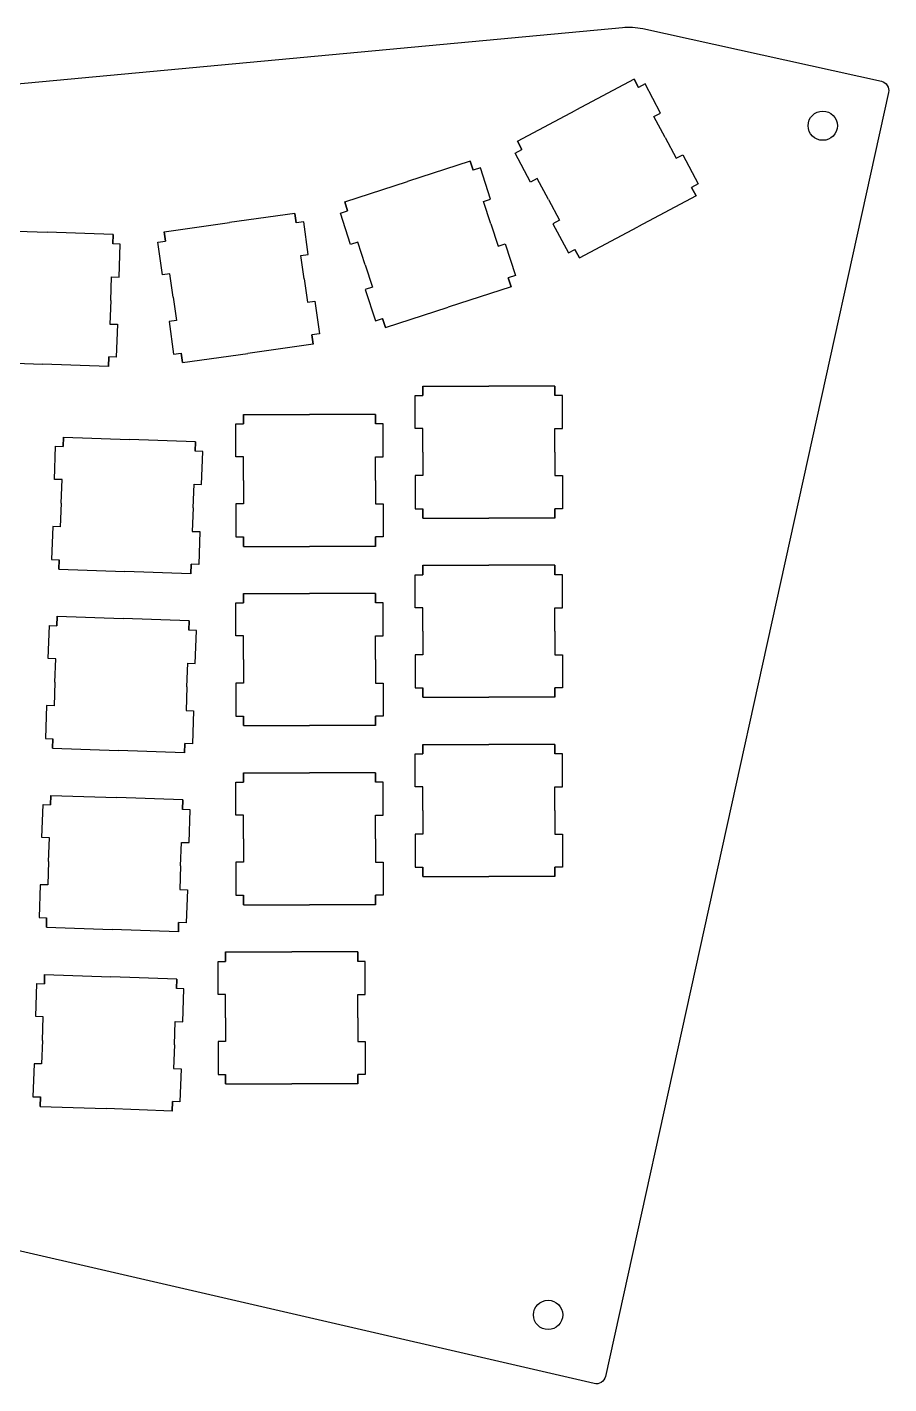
# Model space of a CAD drawing. Header units: millimetres. Extents: x -157 to 26, y -81 to 63.
# Drawn here: x -64.9 to 26.4, y -80.8 to 63.1 of the extents above; entities that cross this region are included whole.
import ezdxf

# ---------------------------------------------------------------- set-up
doc = ezdxf.new("R2010")
doc.units = ezdxf.units.MM
doc.layers.get('0').update_dxf_attribs({"linetype": 'CONTINUOUS'})

msp = doc.modelspace()

# ---------------------------------------------------------------- linework, layer by layer
for p, q in [((-0.61, 57.54), (-6.79, 54.26)), ((-0.61, 57.54), (-0.14, 56.66)), ((-0.14, 56.66), (-0.61, 57.54)), ((0.57, 57.04), (-0.14, 56.66)), ((2.21, 53.95), (0.57, 57.04)), ((-12.97, 50.97), (-6.79, 54.26)), ((1.5, 53.57), (2.21, 53.95)), ((2.68, 51.36), (1.5, 53.57)), ((-12.5, 50.09), (-12.97, 50.97)), ((-12.97, 50.97), (-12.5, 50.09)), ((2.68, 51.36), (3.85, 49.15)), ((-13.21, 49.71), (-12.5, 50.09)), ((-11.57, 46.62), (-13.21, 49.71)), ((3.85, 49.15), (4.56, 49.53)), ((4.56, 49.53), (6.2, 46.44)), ((-17.96, 48.85), (-24.62, 46.69)), ((-17.96, 48.85), (-17.65, 47.9)), ((-17.65, 47.9), (-17.96, 48.85)), ((-16.89, 48.15), (-17.65, 47.9)), ((-15.81, 44.82), (-16.89, 48.15)), ((-31.27, 44.53), (-24.62, 46.69)), ((-10.86, 47), (-11.57, 46.62)), ((-9.69, 44.79), (-10.86, 47)), ((6.2, 46.44), (5.49, 46.06)), ((5.96, 45.18), (5.49, 46.06)), ((5.49, 46.06), (5.96, 45.18)), ((-16.57, 44.57), (-15.81, 44.82)), ((-9.69, 44.79), (-8.51, 42.58)), ((5.96, 45.18), (-0.22, 41.9)), ((-36.55, 43.31), (-43.48, 42.33)), ((-36.55, 43.31), (-36.41, 42.32)), ((-36.41, 42.32), (-36.55, 43.31)), ((-31.72, 43.33), (-30.96, 43.58)), ((-30.64, 40), (-31.72, 43.33)), ((-30.96, 43.58), (-31.27, 44.53)), ((-31.27, 44.53), (-30.96, 43.58)), ((-15.79, 42.2), (-16.57, 44.57)), ((-50.41, 41.36), (-43.48, 42.33)), ((-35.62, 42.43), (-36.41, 42.32)), ((-35.13, 38.96), (-35.62, 42.43)), ((-15.79, 42.2), (-15.02, 39.82)), ((-8.51, 42.58), (-9.22, 42.21)), ((-9.22, 42.21), (-7.57, 39.12)), ((-6.4, 38.61), (-0.22, 41.9)), ((-69.82, 41.57), (-62.82, 41.32)), ((-55.82, 41.08), (-62.82, 41.32)), ((-55.86, 40.08), (-55.82, 41.08)), ((-55.82, 41.08), (-55.86, 40.08)), ((-51.07, 40.26), (-50.28, 40.37)), ((-50.28, 40.37), (-50.41, 41.36)), ((-50.41, 41.36), (-50.28, 40.37)), ((-55.06, 40.05), (-55.86, 40.08)), ((-55.18, 36.55), (-55.06, 40.05)), ((-50.58, 36.79), (-51.07, 40.26)), ((-35.92, 38.85), (-35.13, 38.96)), ((-35.58, 36.38), (-35.92, 38.85)), ((-29.88, 40.25), (-30.64, 40)), ((-29.11, 37.87), (-29.88, 40.25)), ((-15.02, 39.82), (-14.26, 40.07)), ((-14.26, 40.07), (-13.18, 36.74)), ((-7.57, 39.12), (-6.87, 39.49)), ((-6.4, 38.61), (-6.87, 39.49)), ((-6.87, 39.49), (-6.4, 38.61)), ((-29.11, 37.87), (-28.34, 35.49)), ((-56.07, 34.08), (-55.98, 36.58)), ((-55.98, 36.58), (-55.18, 36.55)), ((-49.79, 36.9), (-50.58, 36.79)), ((-49.44, 34.43), (-49.79, 36.9)), ((-35.58, 36.38), (-35.23, 33.9)), ((-13.18, 36.74), (-13.94, 36.49)), ((-13.63, 35.54), (-13.94, 36.49)), ((-13.94, 36.49), (-13.63, 35.54)), ((-28.34, 35.49), (-29.1, 35.25)), ((-29.1, 35.25), (-28.02, 31.92)), ((-13.63, 35.54), (-20.29, 33.38)), ((-56.07, 34.08), (-56.16, 31.58)), ((-49.44, 34.43), (-49.09, 31.95)), ((-35.23, 33.9), (-34.44, 34.01)), ((-34.44, 34.01), (-33.95, 30.55)), ((-26.95, 31.21), (-20.29, 33.38)), ((-49.09, 31.95), (-49.88, 31.84)), ((-49.88, 31.84), (-49.4, 28.38)), ((-28.02, 31.92), (-27.26, 32.16)), ((-26.95, 31.21), (-27.26, 32.16)), ((-27.26, 32.16), (-26.95, 31.21)), ((-56.16, 31.58), (-55.36, 31.56)), ((-55.36, 31.56), (-55.48, 28.06)), ((-33.95, 30.55), (-34.74, 30.44)), ((-34.6, 29.45), (-34.74, 30.44)), ((-34.74, 30.44), (-34.6, 29.45)), ((-34.6, 29.45), (-41.53, 28.47)), ((-70.3, 27.57), (-63.31, 27.33)), ((-56.28, 28.09), (-56.31, 27.09)), ((-56.31, 27.09), (-56.28, 28.09)), ((-55.48, 28.06), (-56.28, 28.09)), ((-49.4, 28.38), (-48.61, 28.49)), ((-48.47, 27.5), (-48.61, 28.49)), ((-48.61, 28.49), (-48.47, 27.5)), ((-48.47, 27.5), (-41.53, 28.47)), ((-56.31, 27.09), (-63.31, 27.33)), ((-23, 25), (-23, 24)), ((-23, 24), (-23, 25)), ((-23, 25), (-16, 25)), ((-9, 25), (-16, 25)), ((-9, 25), (-9, 24)), ((-9, 24), (-9, 25)), ((-23.8, 24), (-23, 24)), ((-23.8, 20.5), (-23.8, 24)), ((-8.2, 24), (-9, 24)), ((-8.2, 20.5), (-8.2, 24)), ((-42, 21), (-42, 22)), ((-42, 22), (-35, 22)), ((-42, 22), (-42, 21)), ((-42, 22), (-35, 22)), ((-42, 21), (-42, 22)), ((-42, 22), (-42, 21)), ((-42, 22), (-35, 22)), ((-42, 21), (-42, 22)), ((-42, 22), (-42, 21)), ((-42, 22), (-35, 22)), ((-42, 21), (-42, 22)), ((-42, 22), (-42, 21)), ((-28, 22), (-35, 22)), ((-28, 22), (-35, 22)), ((-28, 22), (-35, 22)), ((-28, 22), (-35, 22)), ((-28, 21), (-28, 22)), ((-28, 22), (-28, 21)), ((-28, 21), (-28, 22)), ((-28, 22), (-28, 21)), ((-28, 22), (-28, 21)), ((-28, 21), (-28, 22)), ((-28, 22), (-28, 21)), ((-28, 21), (-28, 22)), ((-42.8, 21), (-42, 21)), ((-42.8, 17.5), (-42.8, 21)), ((-42.8, 21), (-42, 21)), ((-42.8, 17.5), (-42.8, 21)), ((-42.8, 17.5), (-42.8, 21)), ((-42.8, 21), (-42, 21)), ((-42.8, 17.5), (-42.8, 21)), ((-42.8, 21), (-42, 21)), ((-27.2, 21), (-28, 21)), ((-27.2, 21), (-28, 21)), ((-27.2, 21), (-28, 21)), ((-27.2, 21), (-28, 21)), ((-27.2, 17.5), (-27.2, 21)), ((-27.2, 17.5), (-27.2, 21)), ((-27.2, 17.5), (-27.2, 21)), ((-27.2, 17.5), (-27.2, 21)), ((-23, 20.5), (-23.8, 20.5)), ((-23, 18), (-23, 20.5)), ((-9, 20.5), (-8.2, 20.5)), ((-9, 18), (-9, 20.5)), ((-61.11, 18.58), (-61.08, 19.58)), ((-61.08, 19.58), (-61.11, 18.58)), ((-61.08, 19.58), (-54.08, 19.33)), ((-47.09, 19.09), (-54.08, 19.33)), ((-47.09, 19.09), (-47.12, 18.09)), ((-47.12, 18.09), (-47.09, 19.09)), ((-62.03, 15.11), (-61.91, 18.61)), ((-61.91, 18.61), (-61.11, 18.58)), ((-46.32, 18.06), (-47.12, 18.09)), ((-46.44, 14.56), (-46.32, 18.06)), ((-42, 17.5), (-42.8, 17.5)), ((-42, 17.5), (-42.8, 17.5)), ((-42, 17.5), (-42.8, 17.5)), ((-42, 17.5), (-42.8, 17.5)), ((-42, 15), (-42, 17.5)), ((-42, 15), (-42, 17.5)), ((-42, 15), (-42, 17.5)), ((-42, 15), (-42, 17.5)), ((-28, 17.5), (-27.2, 17.5)), ((-28, 15), (-28, 17.5)), ((-28, 17.5), (-27.2, 17.5)), ((-28, 15), (-28, 17.5)), ((-28, 15), (-28, 17.5)), ((-28, 17.5), (-27.2, 17.5)), ((-28, 15), (-28, 17.5)), ((-28, 17.5), (-27.2, 17.5)), ((-23, 18), (-23, 15.5)), ((-9, 18), (-9, 15.5)), ((-61.23, 15.08), (-62.03, 15.11)), ((-61.32, 12.58), (-61.23, 15.08)), ((-47.33, 12.09), (-47.24, 14.59)), ((-47.24, 14.59), (-46.44, 14.56)), ((-42, 15), (-42, 12.5)), ((-42, 15), (-42, 12.5)), ((-42, 15), (-42, 12.5)), ((-42, 15), (-42, 12.5)), ((-28, 15), (-28, 12.5)), ((-28, 15), (-28, 12.5)), ((-28, 15), (-28, 12.5)), ((-28, 15), (-28, 12.5)), ((-23, 15.5), (-23.8, 15.5)), ((-23.8, 15.5), (-23.8, 12)), ((-9, 15.5), (-8.2, 15.5)), ((-8.2, 15.5), (-8.2, 12)), ((-61.32, 12.58), (-61.41, 10.08)), ((-47.33, 12.09), (-47.42, 9.59)), ((-42.8, 12.5), (-42.8, 9)), ((-42, 12.5), (-42.8, 12.5)), ((-42.8, 12.5), (-42.8, 9)), ((-42, 12.5), (-42.8, 12.5)), ((-42.8, 12.5), (-42.8, 9)), ((-42, 12.5), (-42.8, 12.5)), ((-42.8, 12.5), (-42.8, 9)), ((-42, 12.5), (-42.8, 12.5)), ((-28, 12.5), (-27.2, 12.5)), ((-28, 12.5), (-27.2, 12.5)), ((-28, 12.5), (-27.2, 12.5)), ((-28, 12.5), (-27.2, 12.5)), ((-27.2, 12.5), (-27.2, 9)), ((-27.2, 12.5), (-27.2, 9)), ((-27.2, 12.5), (-27.2, 9)), ((-27.2, 12.5), (-27.2, 9)), ((-23.8, 12), (-23, 12)), ((-23, 11), (-23, 12)), ((-23, 12), (-23, 11)), ((-8.2, 12), (-9, 12)), ((-9, 11), (-9, 12)), ((-9, 12), (-9, 11)), ((-62.21, 10.11), (-62.33, 6.61)), ((-61.41, 10.08), (-62.21, 10.11)), ((-23, 11), (-16, 11)), ((-9, 11), (-16, 11)), ((-47.42, 9.59), (-46.62, 9.57)), ((-46.62, 9.57), (-46.74, 6.07)), ((-42.8, 9), (-42, 9)), ((-42.8, 9), (-42, 9)), ((-42.8, 9), (-42, 9)), ((-42.8, 9), (-42, 9)), ((-42, 9), (-42, 8)), ((-42, 8), (-42, 9)), ((-42, 9), (-42, 8)), ((-42, 8), (-42, 9)), ((-42, 8), (-42, 9)), ((-42, 9), (-42, 8)), ((-42, 8), (-42, 9)), ((-42, 9), (-42, 8)), ((-28, 9), (-28, 8)), ((-27.2, 9), (-28, 9)), ((-28, 8), (-28, 9)), ((-28, 9), (-28, 8)), ((-28, 8), (-28, 9)), ((-27.2, 9), (-28, 9)), ((-28, 9), (-28, 8)), ((-28, 8), (-28, 9)), ((-27.2, 9), (-28, 9)), ((-28, 9), (-28, 8)), ((-28, 8), (-28, 9)), ((-27.2, 9), (-28, 9)), ((-42, 8), (-35, 8)), ((-42, 8), (-35, 8)), ((-42, 8), (-35, 8)), ((-42, 8), (-35, 8)), ((-28, 8), (-35, 8)), ((-28, 8), (-35, 8)), ((-28, 8), (-35, 8)), ((-28, 8), (-35, 8)), ((-62.33, 6.61), (-61.53, 6.59)), ((-61.57, 5.59), (-61.53, 6.59)), ((-61.53, 6.59), (-61.57, 5.59)), ((-47.54, 6.1), (-47.57, 5.1)), ((-47.57, 5.1), (-47.54, 6.1)), ((-46.74, 6.07), (-47.54, 6.1)), ((-23, 6), (-23, 5)), ((-23, 6), (-16, 6)), ((-23, 5), (-23, 6)), ((-9, 6), (-16, 6)), ((-9, 5), (-9, 6)), ((-9, 6), (-9, 5)), ((-61.57, 5.59), (-54.57, 5.34)), ((-47.57, 5.1), (-54.57, 5.34)), ((-23.8, 1.5), (-23.8, 5)), ((-23.8, 5), (-23, 5)), ((-8.2, 5), (-9, 5)), ((-8.2, 1.5), (-8.2, 5)), ((-42, 3), (-42, 2)), ((-42, 2), (-42, 3)), ((-42, 3), (-35, 3)), ((-42, 3), (-35, 3)), ((-42, 2), (-42, 3)), ((-42, 3), (-42, 2)), ((-42, 2), (-42, 3)), ((-42, 3), (-35, 3)), ((-42, 3), (-42, 2)), ((-42, 2), (-42, 3)), ((-42, 3), (-35, 3)), ((-42, 3), (-42, 2)), ((-28, 3), (-35, 3)), ((-28, 3), (-35, 3)), ((-28, 3), (-35, 3)), ((-28, 3), (-35, 3)), ((-28, 3), (-28, 2)), ((-28, 2), (-28, 3)), ((-28, 2), (-28, 3)), ((-28, 3), (-28, 2)), ((-28, 2), (-28, 3)), ((-28, 3), (-28, 2)), ((-28, 2), (-28, 3)), ((-28, 3), (-28, 2)), ((-42.8, 2), (-42, 2)), ((-42.8, -1.5), (-42.8, 2)), ((-42.8, 2), (-42, 2)), ((-42.8, -1.5), (-42.8, 2)), ((-42.8, -1.5), (-42.8, 2)), ((-42.8, 2), (-42, 2)), ((-42.8, -1.5), (-42.8, 2)), ((-42.8, 2), (-42, 2)), ((-27.2, 2), (-28, 2)), ((-27.2, 2), (-28, 2)), ((-27.2, 2), (-28, 2)), ((-27.2, 2), (-28, 2)), ((-27.2, -1.5), (-27.2, 2)), ((-27.2, -1.5), (-27.2, 2)), ((-27.2, -1.5), (-27.2, 2)), ((-27.2, -1.5), (-27.2, 2)), ((-23, 1.5), (-23.8, 1.5)), ((-23, -1), (-23, 1.5)), ((-9, -1), (-9, 1.5)), ((-9, 1.5), (-8.2, 1.5)), ((-61.78, -0.41), (-61.74, 0.59)), ((-61.74, 0.59), (-61.78, -0.41)), ((-61.74, 0.59), (-54.74, 0.34)), ((-47.75, 0.1), (-54.74, 0.34)), ((-47.78, -0.9), (-47.75, 0.1)), ((-47.75, 0.1), (-47.78, -0.9)), ((-62.7, -3.88), (-62.57, -0.38)), ((-62.57, -0.38), (-61.78, -0.41)), ((-46.98, -0.93), (-47.78, -0.9)), ((-47.11, -4.42), (-46.98, -0.93)), ((-23, -1), (-23, -3.5)), ((-9, -1), (-9, -3.5)), ((-42, -1.5), (-42.8, -1.5)), ((-42, -1.5), (-42.8, -1.5)), ((-42, -1.5), (-42.8, -1.5)), ((-42, -1.5), (-42.8, -1.5)), ((-42, -4), (-42, -1.5)), ((-42, -4), (-42, -1.5)), ((-42, -4), (-42, -1.5)), ((-42, -4), (-42, -1.5)), ((-28, -1.5), (-27.2, -1.5)), ((-28, -4), (-28, -1.5)), ((-28, -1.5), (-27.2, -1.5)), ((-28, -4), (-28, -1.5)), ((-28, -4), (-28, -1.5)), ((-28, -1.5), (-27.2, -1.5)), ((-28, -4), (-28, -1.5)), ((-28, -1.5), (-27.2, -1.5)), ((-61.9, -3.91), (-62.7, -3.88)), ((-61.98, -6.41), (-61.9, -3.91)), ((-42, -4), (-42, -6.5)), ((-42, -4), (-42, -6.5)), ((-42, -4), (-42, -6.5)), ((-42, -4), (-42, -6.5)), ((-28, -4), (-28, -6.5)), ((-28, -4), (-28, -6.5)), ((-28, -4), (-28, -6.5)), ((-28, -4), (-28, -6.5)), ((-23, -3.5), (-23.8, -3.5)), ((-23.8, -3.5), (-23.8, -7)), ((-9, -3.5), (-8.2, -3.5)), ((-8.2, -3.5), (-8.2, -7)), ((-47.99, -6.9), (-47.91, -4.4)), ((-47.91, -4.4), (-47.11, -4.42)), ((-61.98, -6.41), (-62.07, -8.91)), ((-47.99, -6.9), (-48.08, -9.39)), ((-42, -6.5), (-42.8, -6.5)), ((-42.8, -6.5), (-42.8, -10)), ((-42, -6.5), (-42.8, -6.5)), ((-42.8, -6.5), (-42.8, -10)), ((-42.8, -6.5), (-42.8, -10)), ((-42, -6.5), (-42.8, -6.5)), ((-42.8, -6.5), (-42.8, -10)), ((-42, -6.5), (-42.8, -6.5)), ((-28, -6.5), (-27.2, -6.5)), ((-28, -6.5), (-27.2, -6.5)), ((-28, -6.5), (-27.2, -6.5)), ((-28, -6.5), (-27.2, -6.5)), ((-27.2, -6.5), (-27.2, -10)), ((-27.2, -6.5), (-27.2, -10)), ((-27.2, -6.5), (-27.2, -10)), ((-27.2, -6.5), (-27.2, -10)), ((-23.8, -7), (-23, -7)), ((-23, -7), (-23, -8)), ((-23, -8), (-23, -7)), ((-9, -8), (-9, -7)), ((-8.2, -7), (-9, -7)), ((-9, -7), (-9, -8)), ((-23, -8), (-16, -8)), ((-9, -8), (-16, -8)), ((-62.87, -8.88), (-62.99, -12.38)), ((-62.07, -8.91), (-62.87, -8.88)), ((-48.08, -9.39), (-47.28, -9.42)), ((-47.28, -9.42), (-47.4, -12.92)), ((-42.8, -10), (-42, -10)), ((-42.8, -10), (-42, -10)), ((-42.8, -10), (-42, -10)), ((-42.8, -10), (-42, -10)), ((-42, -10), (-42, -11)), ((-42, -11), (-42, -10)), ((-42, -11), (-42, -10)), ((-42, -10), (-42, -11)), ((-42, -11), (-42, -10)), ((-42, -10), (-42, -11)), ((-42, -11), (-42, -10)), ((-42, -10), (-42, -11)), ((-28, -11), (-28, -10)), ((-27.2, -10), (-28, -10)), ((-28, -10), (-28, -11)), ((-28, -10), (-28, -11)), ((-28, -11), (-28, -10)), ((-27.2, -10), (-28, -10)), ((-27.2, -10), (-28, -10)), ((-28, -10), (-28, -11)), ((-28, -11), (-28, -10)), ((-27.2, -10), (-28, -10)), ((-28, -10), (-28, -11)), ((-28, -11), (-28, -10)), ((-42, -11), (-35, -11)), ((-42, -11), (-35, -11)), ((-42, -11), (-35, -11)), ((-42, -11), (-35, -11)), ((-28, -11), (-35, -11)), ((-28, -11), (-35, -11)), ((-28, -11), (-35, -11)), ((-28, -11), (-35, -11)), ((-62.99, -12.38), (-62.19, -12.4)), ((-62.23, -13.4), (-62.19, -12.4)), ((-62.19, -12.4), (-62.23, -13.4)), ((-48.2, -12.89), (-48.24, -13.89)), ((-48.24, -13.89), (-48.2, -12.89)), ((-47.4, -12.92), (-48.2, -12.89)), ((-62.23, -13.4), (-55.23, -13.65)), ((-48.24, -13.89), (-55.23, -13.65)), ((-23.8, -17.5), (-23.8, -14)), ((-23.8, -14), (-23, -14)), ((-23, -13), (-23, -14)), ((-23, -13), (-16, -13)), ((-23, -14), (-23, -13)), ((-9, -13), (-16, -13)), ((-9, -14), (-9, -13)), ((-9, -13), (-9, -14)), ((-8.2, -14), (-9, -14)), ((-8.2, -17.5), (-8.2, -14)), ((-42.8, -17), (-42, -17)), ((-42.8, -20.5), (-42.8, -17)), ((-42.8, -17), (-42, -17)), ((-42.8, -20.5), (-42.8, -17)), ((-42.8, -20.5), (-42.8, -17)), ((-42.8, -17), (-42, -17)), ((-42.8, -20.5), (-42.8, -17)), ((-42.8, -17), (-42, -17)), ((-42, -16), (-42, -17)), ((-42, -17), (-42, -16)), ((-42, -16), (-35, -16)), ((-42, -16), (-42, -17)), ((-42, -16), (-35, -16)), ((-42, -17), (-42, -16)), ((-42, -16), (-42, -17)), ((-42, -17), (-42, -16)), ((-42, -16), (-35, -16)), ((-42, -16), (-42, -17)), ((-42, -17), (-42, -16)), ((-42, -16), (-35, -16)), ((-28, -16), (-35, -16)), ((-28, -16), (-35, -16)), ((-28, -16), (-35, -16)), ((-28, -16), (-35, -16)), ((-28, -16), (-28, -17)), ((-28, -17), (-28, -16)), ((-28, -17), (-28, -16)), ((-28, -16), (-28, -17)), ((-28, -17), (-28, -16)), ((-28, -16), (-28, -17)), ((-28, -17), (-28, -16)), ((-28, -16), (-28, -17)), ((-27.2, -17), (-28, -17)), ((-27.2, -17), (-28, -17)), ((-27.2, -17), (-28, -17)), ((-27.2, -17), (-28, -17)), ((-27.2, -20.5), (-27.2, -17)), ((-27.2, -20.5), (-27.2, -17)), ((-27.2, -20.5), (-27.2, -17)), ((-27.2, -20.5), (-27.2, -17)), ((-62.4, -18.4), (-62.44, -19.4)), ((-62.44, -19.4), (-62.4, -18.4)), ((-62.4, -18.4), (-55.41, -18.64)), ((-48.41, -18.89), (-55.41, -18.64)), ((-23, -17.5), (-23.8, -17.5)), ((-23, -20), (-23, -17.5)), ((-9, -20), (-9, -17.5)), ((-9, -17.5), (-8.2, -17.5)), ((-63.36, -22.87), (-63.24, -19.37)), ((-63.24, -19.37), (-62.44, -19.4)), ((-48.45, -19.89), (-48.41, -18.89)), ((-48.41, -18.89), (-48.45, -19.89)), ((-47.65, -19.92), (-48.45, -19.89)), ((-47.77, -23.41), (-47.65, -19.92)), ((-23, -20), (-23, -22.5)), ((-9, -20), (-9, -22.5)), ((-42, -20.5), (-42.8, -20.5)), ((-42, -20.5), (-42.8, -20.5)), ((-42, -20.5), (-42.8, -20.5)), ((-42, -20.5), (-42.8, -20.5)), ((-42, -23), (-42, -20.5)), ((-42, -23), (-42, -20.5)), ((-42, -23), (-42, -20.5)), ((-42, -23), (-42, -20.5)), ((-28, -20.5), (-27.2, -20.5)), ((-28, -23), (-28, -20.5)), ((-28, -20.5), (-27.2, -20.5)), ((-28, -23), (-28, -20.5)), ((-28, -20.5), (-27.2, -20.5)), ((-28, -23), (-28, -20.5)), ((-28, -20.5), (-27.2, -20.5)), ((-28, -23), (-28, -20.5)), ((-62.56, -22.9), (-63.36, -22.87)), ((-62.65, -25.4), (-62.56, -22.9)), ((-42, -23), (-42, -25.5)), ((-42, -23), (-42, -25.5)), ((-42, -23), (-42, -25.5)), ((-42, -23), (-42, -25.5)), ((-28, -23), (-28, -25.5)), ((-28, -23), (-28, -25.5)), ((-28, -23), (-28, -25.5)), ((-28, -23), (-28, -25.5)), ((-23, -22.5), (-23.8, -22.5)), ((-23.8, -22.5), (-23.8, -26)), ((-9, -22.5), (-8.2, -22.5)), ((-8.2, -22.5), (-8.2, -26)), ((-48.66, -25.88), (-48.57, -23.39)), ((-48.57, -23.39), (-47.77, -23.41)), ((-62.65, -25.4), (-62.73, -27.89)), ((-48.66, -25.88), (-48.74, -28.38)), ((-42, -25.5), (-42.8, -25.5)), ((-42.8, -25.5), (-42.8, -29)), ((-42.8, -25.5), (-42.8, -29)), ((-42, -25.5), (-42.8, -25.5)), ((-42.8, -25.5), (-42.8, -29)), ((-42, -25.5), (-42.8, -25.5)), ((-42.8, -25.5), (-42.8, -29)), ((-42, -25.5), (-42.8, -25.5)), ((-28, -25.5), (-27.2, -25.5)), ((-28, -25.5), (-27.2, -25.5)), ((-28, -25.5), (-27.2, -25.5)), ((-28, -25.5), (-27.2, -25.5)), ((-27.2, -25.5), (-27.2, -29)), ((-27.2, -25.5), (-27.2, -29)), ((-27.2, -25.5), (-27.2, -29)), ((-27.2, -25.5), (-27.2, -29)), ((-23.8, -26), (-23, -26)), ((-23, -26), (-23, -27)), ((-23, -27), (-23, -26)), ((-23, -27), (-16, -27)), ((-9, -27), (-16, -27)), ((-9, -27), (-9, -26)), ((-8.2, -26), (-9, -26)), ((-9, -26), (-9, -27)), ((-63.53, -27.87), (-63.66, -31.36)), ((-62.73, -27.89), (-63.53, -27.87)), ((-48.74, -28.38), (-47.94, -28.41)), ((-47.94, -28.41), (-48.07, -31.91)), ((-42.8, -29), (-42, -29)), ((-42.8, -29), (-42, -29)), ((-42.8, -29), (-42, -29)), ((-42.8, -29), (-42, -29)), ((-42, -29), (-42, -30)), ((-42, -30), (-42, -29)), ((-42, -30), (-42, -29)), ((-42, -29), (-42, -30)), ((-42, -30), (-42, -29)), ((-42, -29), (-42, -30)), ((-42, -30), (-42, -29)), ((-42, -29), (-42, -30)), ((-42, -30), (-35, -30)), ((-42, -30), (-35, -30)), ((-42, -30), (-35, -30)), ((-42, -30), (-35, -30)), ((-28, -30), (-35, -30)), ((-28, -30), (-35, -30)), ((-28, -30), (-35, -30)), ((-28, -30), (-35, -30)), ((-28, -30), (-28, -29)), ((-27.2, -29), (-28, -29)), ((-28, -29), (-28, -30)), ((-28, -29), (-28, -30)), ((-27.2, -29), (-28, -29)), ((-28, -30), (-28, -29)), ((-27.2, -29), (-28, -29)), ((-28, -30), (-28, -29)), ((-28, -29), (-28, -30)), ((-27.2, -29), (-28, -29)), ((-28, -30), (-28, -29)), ((-28, -29), (-28, -30)), ((-63.66, -31.36), (-62.86, -31.39)), ((-62.89, -32.39), (-62.86, -31.39)), ((-62.86, -31.39), (-62.89, -32.39)), ((-62.89, -32.39), (-55.9, -32.64)), ((-48.9, -32.88), (-55.9, -32.64)), ((-48.9, -32.88), (-48.87, -31.88)), ((-48.87, -31.88), (-48.9, -32.88)), ((-48.07, -31.91), (-48.87, -31.88)), ((-43.89, -35), (-36.89, -35)), ((-43.89, -35), (-43.89, -36)), ((-43.89, -35), (-43.89, -36)), ((-43.89, -35), (-36.89, -35)), ((-43.89, -36), (-43.89, -35)), ((-43.89, -36), (-43.89, -35)), ((-29.89, -35), (-36.89, -35)), ((-29.89, -35), (-36.89, -35)), ((-29.89, -35), (-29.89, -36)), ((-29.89, -35), (-29.89, -36)), ((-29.89, -36), (-29.89, -35)), ((-29.89, -36), (-29.89, -35)), ((-63.07, -37.39), (-63.1, -38.39)), ((-63.07, -37.39), (-63.1, -38.39)), ((-63.1, -38.39), (-63.07, -37.39)), ((-63.1, -38.39), (-63.07, -37.39)), ((-63.07, -37.39), (-56.07, -37.63)), ((-63.07, -37.39), (-56.07, -37.63)), ((-44.69, -36), (-43.89, -36)), ((-44.69, -39.5), (-44.69, -36)), ((-44.69, -36), (-43.89, -36)), ((-44.69, -39.5), (-44.69, -36)), ((-29.09, -36), (-29.89, -36)), ((-29.09, -36), (-29.89, -36)), ((-29.09, -39.5), (-29.09, -36)), ((-29.09, -39.5), (-29.09, -36)), ((-64.02, -41.86), (-63.9, -38.36)), ((-64.02, -41.86), (-63.9, -38.36)), ((-63.9, -38.36), (-63.1, -38.39)), ((-63.9, -38.36), (-63.1, -38.39)), ((-49.07, -37.88), (-56.07, -37.63)), ((-49.07, -37.88), (-56.07, -37.63)), ((-49.07, -37.88), (-49.11, -38.88)), ((-49.07, -37.88), (-49.11, -38.88)), ((-49.11, -38.88), (-49.07, -37.88)), ((-49.11, -38.88), (-49.07, -37.88)), ((-48.31, -38.9), (-49.11, -38.88)), ((-48.31, -38.9), (-49.11, -38.88)), ((-48.43, -42.4), (-48.31, -38.9)), ((-48.43, -42.4), (-48.31, -38.9)), ((-43.89, -39.5), (-44.69, -39.5)), ((-43.89, -39.5), (-44.69, -39.5)), ((-43.89, -42), (-43.89, -39.5)), ((-43.89, -42), (-43.89, -39.5)), ((-29.89, -42), (-29.89, -39.5)), ((-29.89, -42), (-29.89, -39.5)), ((-29.89, -39.5), (-29.09, -39.5)), ((-29.89, -39.5), (-29.09, -39.5)), ((-63.22, -41.89), (-64.02, -41.86)), ((-63.22, -41.89), (-64.02, -41.86)), ((-63.31, -44.38), (-63.22, -41.89)), ((-63.31, -44.38), (-63.22, -41.89)), ((-49.32, -44.87), (-49.23, -42.37)), ((-49.32, -44.87), (-49.23, -42.37)), ((-49.23, -42.37), (-48.43, -42.4)), ((-49.23, -42.37), (-48.43, -42.4)), ((-43.89, -42), (-43.89, -44.5)), ((-43.89, -42), (-43.89, -44.5)), ((-29.89, -42), (-29.89, -44.5)), ((-29.89, -42), (-29.89, -44.5)), ((-63.31, -44.38), (-63.4, -46.88)), ((-63.31, -44.38), (-63.4, -46.88)), ((-44.69, -44.5), (-44.69, -48)), ((-44.69, -44.5), (-44.69, -48)), ((-43.89, -44.5), (-44.69, -44.5)), ((-43.89, -44.5), (-44.69, -44.5)), ((-29.89, -44.5), (-29.09, -44.5)), ((-29.89, -44.5), (-29.09, -44.5)), ((-29.09, -44.5), (-29.09, -48)), ((-29.09, -44.5), (-29.09, -48)), ((-49.32, -44.87), (-49.41, -47.37)), ((-49.32, -44.87), (-49.41, -47.37)), ((-64.2, -46.85), (-64.32, -50.35)), ((-64.2, -46.85), (-64.32, -50.35)), ((-63.4, -46.88), (-64.2, -46.85)), ((-63.4, -46.88), (-64.2, -46.85)), ((-49.41, -47.37), (-48.61, -47.4)), ((-49.41, -47.37), (-48.61, -47.4)), ((-48.61, -47.4), (-48.73, -50.9)), ((-48.61, -47.4), (-48.73, -50.9)), ((-44.69, -48), (-43.89, -48)), ((-44.69, -48), (-43.89, -48)), ((-43.89, -48), (-43.89, -49)), ((-43.89, -48), (-43.89, -49)), ((-43.89, -49), (-43.89, -48)), ((-43.89, -49), (-43.89, -48)), ((-29.89, -49), (-29.89, -48)), ((-29.89, -48), (-29.89, -49)), ((-29.89, -49), (-29.89, -48)), ((-29.09, -48), (-29.89, -48)), ((-29.09, -48), (-29.89, -48)), ((-29.89, -48), (-29.89, -49)), ((-43.89, -49), (-36.89, -49)), ((-43.89, -49), (-36.89, -49)), ((-29.89, -49), (-36.89, -49)), ((-29.89, -49), (-36.89, -49)), ((-64.32, -50.35), (-63.52, -50.38)), ((-64.32, -50.35), (-63.52, -50.38)), ((-63.52, -50.38), (-63.56, -51.38)), ((-63.52, -50.38), (-63.56, -51.38)), ((-63.56, -51.38), (-63.52, -50.38)), ((-63.56, -51.38), (-63.52, -50.38)), ((-63.56, -51.38), (-56.56, -51.62)), ((-63.56, -51.38), (-56.56, -51.62)), ((-49.56, -51.87), (-56.56, -51.62)), ((-49.56, -51.87), (-56.56, -51.62)), ((-49.56, -51.87), (-49.53, -50.87)), ((-49.53, -50.87), (-49.56, -51.87)), ((-49.56, -51.87), (-49.53, -50.87)), ((-49.53, -50.87), (-49.56, -51.87)), ((-48.73, -50.9), (-49.53, -50.87)), ((-48.73, -50.9), (-49.53, -50.87))]:
    msp.add_line(p, q)
msp.add_lwpolyline([(-156.63, -44.74), (-141.82, 31.43, -0.178302), (-139.31, 35.57), (-120.16, 50.84, -0.146012), (-116.45, 52.33), (-1.84, 63.03, -0.077661), (0.32, 62.9), (25.61, 57.32, -0.414214), (26.37, 56.13), (-3.64, -80.02, -0.417127), (-4.84, -80.78), (-155.87, -45.91, -0.404026)], format="xyb", close=True)
for centre in [(19.39, 52.61), (-9.72, -73.49)]:
    msp.add_circle(centre, 1.55)

doc.saveas('drawing.dxf')
